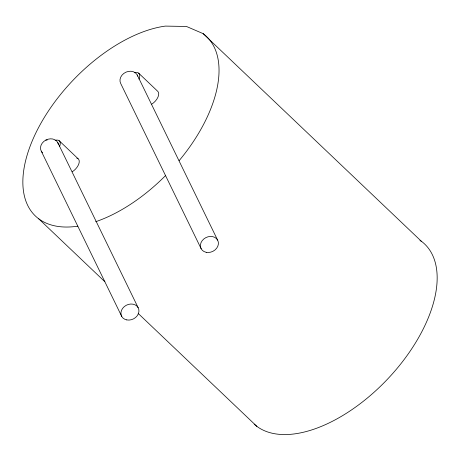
<?xml version="1.0" encoding="UTF-8"?>
<svg xmlns="http://www.w3.org/2000/svg" width="460" height="460" viewBox="0 0 460 460"><rect width="100%" height="100%" fill="white"/><g stroke="black" fill="none" stroke-linecap="round" stroke-linejoin="round"><path stroke-width="0.69" d="M42.515 152.777A9.298 7.699 -26 0 1 45.828 140.082L47.207 140.024M254.19 424.166A123.999 66.395 -46.4 0 0 390.419 376.044A123.999 66.395 -46.4 0 0 421.256 241.172L203.13 33.632L186.484 26.467L165.364 26.099A123.999 66.395 -46.4 0 0 33.172 138.736A123.999 66.395 -46.4 0 0 77.815 226.17M419.974 240.626L421.256 241.172M138.569 73.082L157.538 91.126A9.298 4.979 -46.4 0 1 151.765 104.132M59.104 140.668L78.068 158.711M38.743 218.828L104.857 281.733M138.178 313.433L256.87 426.368M137.207 74.928L217.632 240.137M201.181 248.797L120.75 83.588A9.298 7.699 -26 0 1 126.028 72.139A9.298 7.699 -26 0 1 137.724 76.17M57.741 142.514L138.167 307.723M41.285 151.179L121.71 316.382M203.13 33.632A123.999 66.395 -46.4 0 1 179.118 160.678M165.583 175.553A123.999 66.395 -46.4 0 1 95.691 221.714M76.82 158.177A9.298 4.979 -46.4 0 1 78.844 163.806A9.298 4.979 -46.4 0 1 72.3 171.724M55.079 140.369A9.298 4.979 -46.4 0 1 59.495 146.728M45.828 140.082A9.298 7.699 -26 0 1 58.414 144.411M134.55 72.783A9.298 4.979 -46.4 0 1 138.966 79.143M126.724 319.901A9.298 7.699 -26 0 0 138.839 309.62A9.298 7.699 -26 0 0 124.246 306.636A9.298 7.699 -26 0 0 126.724 319.901M206.195 252.31A9.298 7.699 -26 0 0 218.31 242.035A9.298 7.699 -26 0 0 203.717 239.05A9.298 7.699 -26 0 0 206.195 252.31"/></g></svg>
